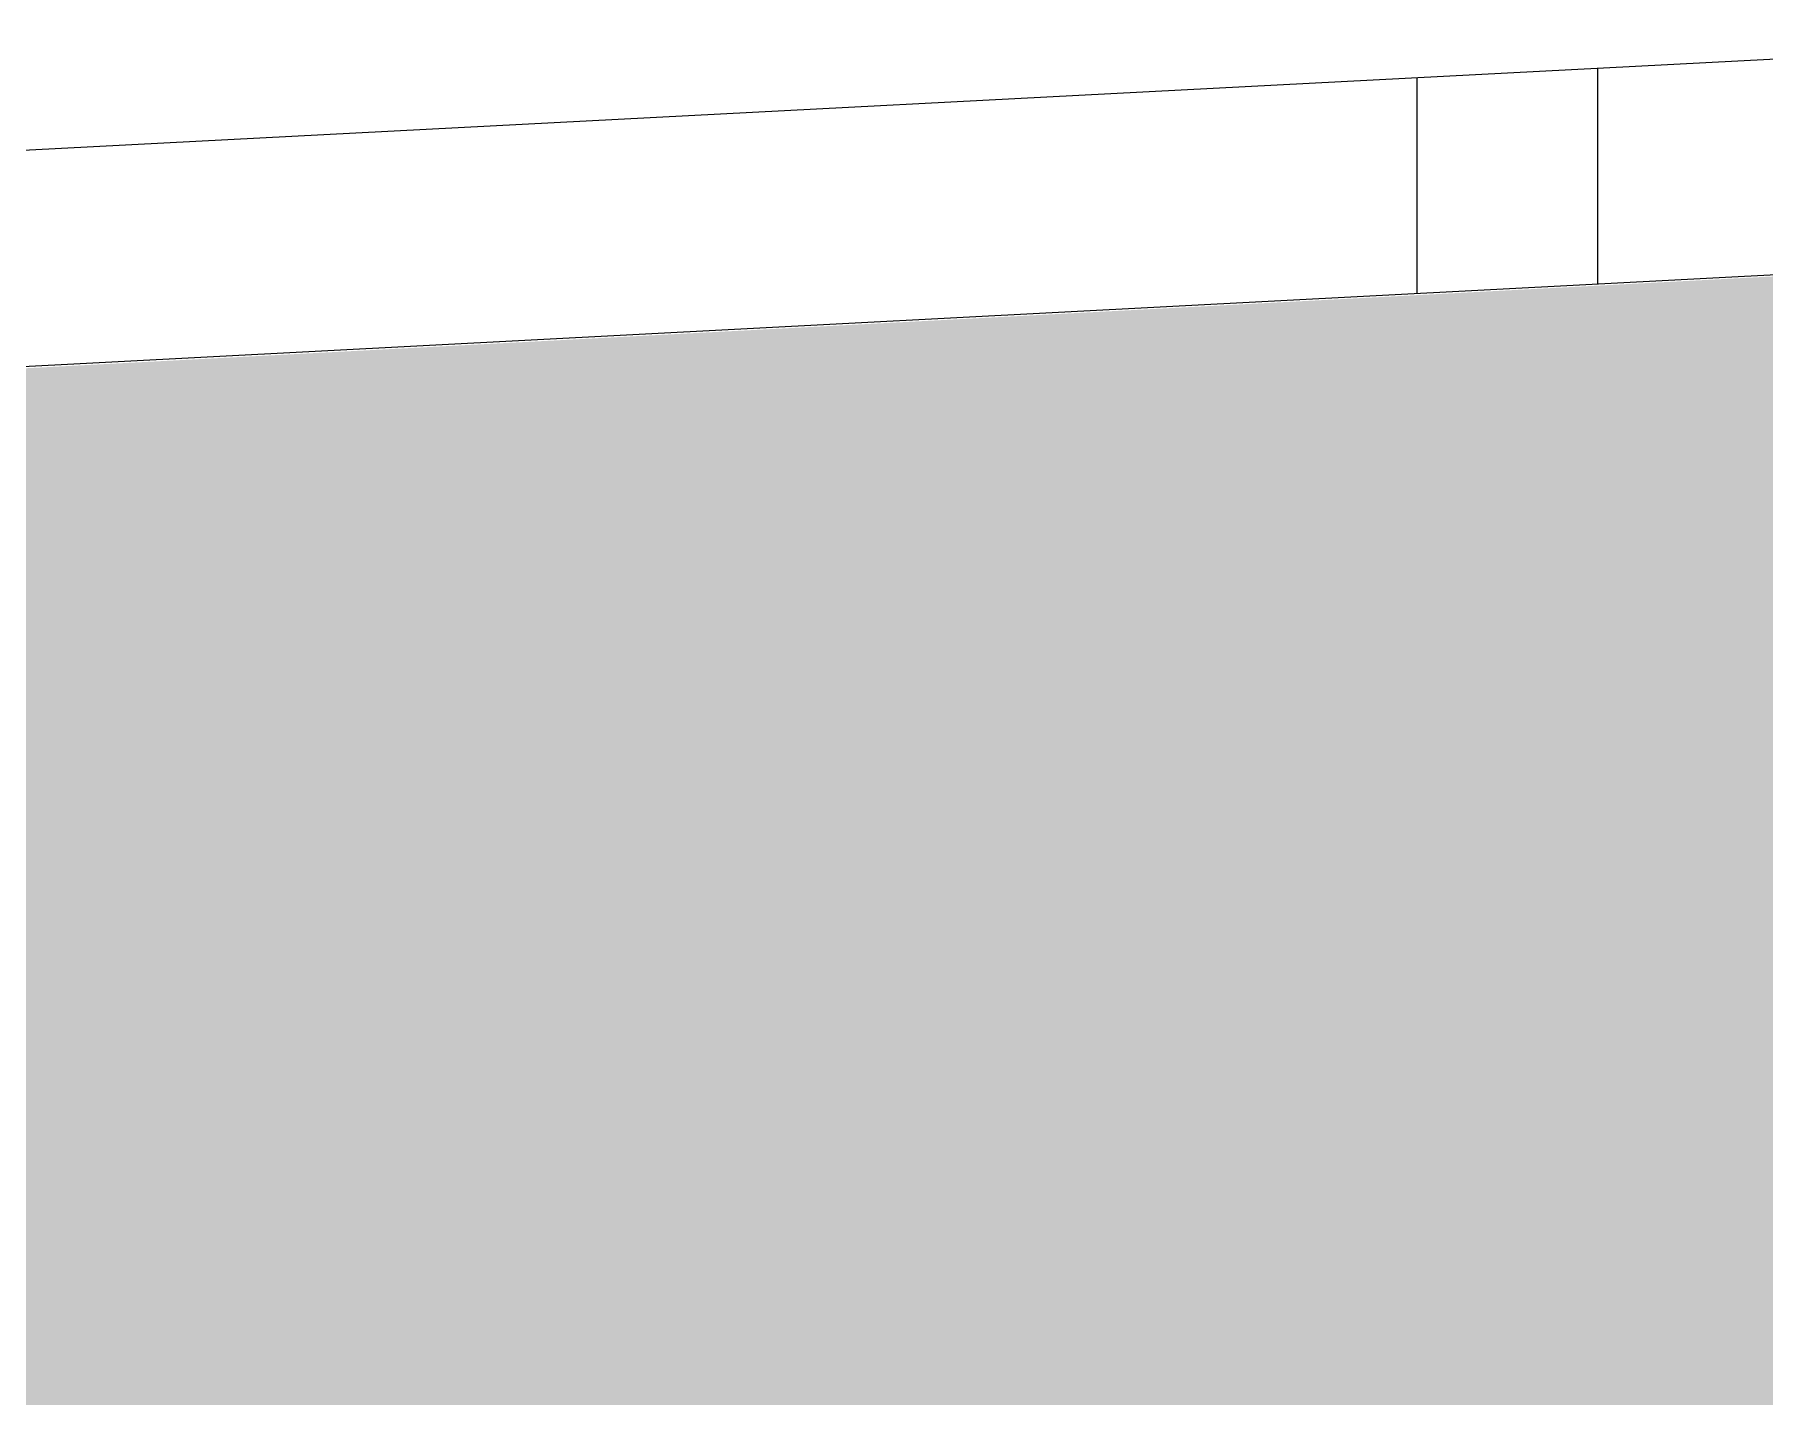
# Model space of a CAD drawing. Header units: millimetres. Extents: x 4237772 to 4686020, y -673 to 29459.
# Drawn here: x 4448133 to 4449669, y 8908 to 10117 of the extents above; entities that cross this region are included whole.
import ezdxf

# ---------------------------------------------------------------- set-up
doc = ezdxf.new("R2010")
doc.units = ezdxf.units.MM
for name, color, linetype, lineweight in [('A-GENM', 13, 'Continuous', 5), ('A-ROOF', 132, 'Continuous', 5), ('S-COLS', 52, 'Continuous', 5)]:
    doc.layers.add(name, color=color, linetype=linetype, lineweight=lineweight)

# ---------------------------------------------------------------- blocks, each defined once
blk = doc.blocks.new('Mechanical - Condensers - Mechanical - Condensers-1249279-SECTION - GRIDS B1-B2')
at = {"layer": 'A-GENM'}
h = blk.add_hatch(color=256, dxfattribs=at)
h.paths.add_polyline_path([(4415037.4, 8329.8), (4436182.7, 9438.4), (4436182.7, 10891.3), (4436172.5, 10891.3), (4436172.5, 10439.2), (4414985.1, 9328.4), (4415005.1, 8947.9)])
h.paths.add_polyline_path([(4436716.5, 9466.4), (4437172.1, 9490.2), (4437172.1, 13590.3), (4461105.5, 13590.3), (4461105.5, 14590.3), (4437034.5, 14590), (4436716.5, 14562.1), (4436716.5, 9584)])
h.paths.add_polyline_path([(4436182.7, 10904), (4436182.7, 11332.6), (4436172.5, 11332.6), (4436172.5, 10904)])
h.paths.add_polyline_path([(4436182.7, 11345.3), (4436182.7, 14590.3), (4436172.5, 14590.3), (4436172.5, 11345.3)])
h.paths.add_polyline_path([(4475115.8, 13590.3), (4477373.7, 13590.3), (4477373.7, 14590.3), (4461305.5, 14590.3), (4461305.5, 13590.3), (4474992.1, 13590.3)])
blk.add_hatch(color=256, dxfattribs=at).paths.add_polyline_path([(4414985.1, 9328.4), (4436172.5, 10439.2), (4436075.1, 10534.1), (4414982.2, 9426), (4414981.9, 9414.9), (4414983.9, 9354.3)])
blk.add_line((4436075.1, 10534.1), (4414982.5, 9428.3), dxfattribs=at)

msp = doc.modelspace()

# ---------------------------------------------------------------- linework, layer by layer
at = {"layer": 'A-ROOF', "lineweight": 15}
msp.add_line((4437833.2, 9477.5), (4461505.4, 10712.6), dxfattribs=at)
at = {"layer": 'S-COLS'}
for p, q in [((4449360.1, 10078.9), (4449360.1, 9887)), ((4449520.9, 9895.5), (4449520.9, 10087.3))]:
    msp.add_line(p, q, dxfattribs=at)

# ---------------------------------------------------------------- block references
at = {"layer": 'A-GENM'}
msp.add_blockref('Mechanical - Condensers - Mechanical - Condensers-1249279-SECTION - GRIDS B1-B2', (25627.5, 0), dxfattribs=at)

doc.saveas('drawing.dxf')
